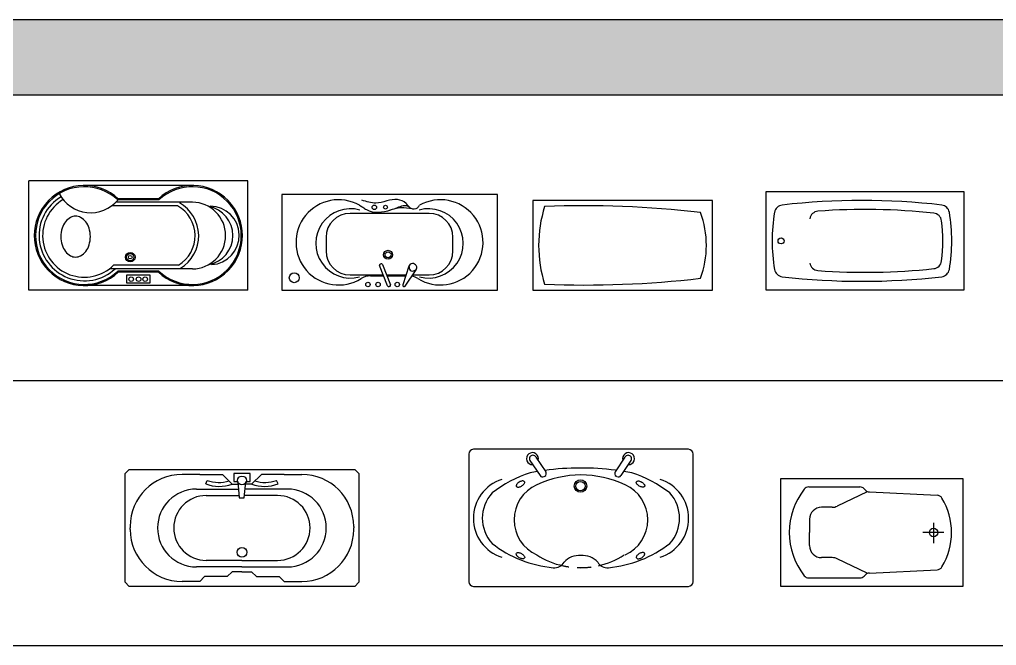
# Model space of a CAD drawing. Header units: millimetres. Extents: x 4994 to 37440, y 17304 to 30205.
# Drawn here: x 10584 to 18739, y 24977 to 30205 of the extents above; entities that cross this region are included whole.
import ezdxf

# ---------------------------------------------------------------- set-up
doc = ezdxf.new("R2010")
doc.units = ezdxf.units.MM
doc.linetypes.add('P_5', pattern=[0.375002, 0.046875, -0.070313, 0.117188, -0.070313, 0.070313])
doc.layers.add('www.cad-blocks.net', color=7, linetype='Continuous')

# ---------------------------------------------------------------- blocks, each defined once
blk = doc.blocks.new('A$C30161D4B')
at = {"linetype": 'ByBlock'}
for p, q in [((1.829, 0.914, -0.49), (0, 0.914, -0.49)), ((0, 0, -0.49), (0, 0.914, -0.49)), ((1.829, 0, -0.49), (1.829, 0.914, -0.49)), ((1.3664, 0.8738, -0.49), (0.4648, 0.8762, -0.49)), ((1.3653, 0.735, -0.49), (0.7262, 0.735, -0.49)), ((1.0856, 0.754, -0.49), (0.7434, 0.754, -0.49)), ((1.0816, 0.764, -0.49), (0.7474, 0.764, -0.49)), ((1.2427, 0.705, -0.49), (0.6915, 0.705, -0.49)), ((1.3653, 0.179, -0.49), (0.673, 0.179, -0.49)), ((1.2496, 0.209, -0.49), (0.7078, 0.209, -0.49)), ((1.0856, 0.16, -0.49), (0.7434, 0.16, -0.49)), ((1.0816, 0.15, -0.49), (0.7474, 0.15, -0.49)), ((0.8178, 0.1277, -0.49), (1.0112, 0.1277, -0.49)), ((0.8178, 0.0584, -0.49), (0.8178, 0.1277, -0.49)), ((1.0112, 0.1277, -0.49), (1.0112, 0.0584, -0.49)), ((1.829, 0, -0.49), (0, 0, -0.49)), ((1.3653, 0.039, -0.49), (0.4637, 0.039, -0.49)), ((1.0112, 0.0584, -0.49), (0.8178, 0.0584, -0.49))]:
    blk.add_line(p, q, dxfattribs=at)
for centre, radius in [((0.847, 0.2767, -0.49), 0.0401), ((0.847, 0.2767, -0.49), 0.0301), ((0.847, 0.2767, -0.49), 0.0151), ((0.8543, 0.093, -0.49), 0.0191), ((0.9163, 0.093, -0.49), 0.0191), ((0.9711, 0.093, -0.49), 0.0191)]:
    blk.add_circle(centre, radius, dxfattribs=at)
for centre, radius, start, end in [((0.4637, 0.457, -0.49), 0.418, 47.26177, 312.73823), ((0.4637, 0.457, -0.49), 0.408, 46.7151, 313.2849), ((1.3653, 0.457, -0.49), 0.418, 227.26177, 132.73823), ((1.3653, 0.457, -0.49), 0.408, 226.7151, 133.2849), ((0.4637, 0.457, -0.49), 0.378, 120.92294, 312.65518), ((0.4637, 0.457, -0.49), 0.348, 120.47727, 314.55004), ((0.5165, 0.9426, -0.49), 0.2951, 207.32212, 320.26541), ((1.3653, 0.457, -0.49), 0.278, 270, 90), ((1.1004, 0.455, -0.49), 0.2877, 301.2379, 60.35737), ((1.1004, 0.455, -0.49), 0.3177, 301.2379, 60.35737), ((1.4584, 0.457, -0.49), 0.2459, 280.26212, 79.73788), ((1.5123, 0.4589, -0.49), 0.2446, 273.20814, 89.35862), ((0.4459, 0.465, -0.49), 0.1759, 142.61494, 162.43643), ((0.4122, 0.4908, -0.49), 0.1334, 118.46042, 142.61494), ((0.3907, 0.5304, -0.49), 0.0884, 90, 118.46042), ((0.3907, 0.5304, -0.49), 0.0884, 61.53958, 90), ((0.3692, 0.4908, -0.49), 0.1334, 37.38506, 61.53958), ((0.3355, 0.465, -0.49), 0.1759, 17.56357, 37.38506), ((0.4991, 0.4482, -0.49), 0.2317, 162.43643, 180), ((0.2823, 0.4482, -0.49), 0.2317, 0, 17.56357), ((0.4991, 0.4482, -0.49), 0.2317, 180, 197.56357), ((0.2823, 0.4482, -0.49), 0.2317, 342.43643, 0), ((0.4459, 0.4313, -0.49), 0.1759, 197.56357, 217.38506), ((0.3355, 0.4313, -0.49), 0.1759, 322.61494, 342.43643), ((0.4122, 0.4055, -0.49), 0.1334, 217.38506, 241.53958), ((0.3907, 0.3659, -0.49), 0.0884, 241.53958, 270), ((0.3907, 0.3659, -0.49), 0.0884, 270, 298.46042), ((0.3692, 0.4055, -0.49), 0.1334, 298.46042, 322.61494)]:
    blk.add_arc(centre, radius, start, end, dxfattribs=at)
blk = doc.blocks.new('A$C3F252B81')
for p, q in [((0, 0.75), (0, 0)), ((1.5, 0.75), (0, 0.75)), ((1.5, 0), (1.5, 0.75)), ((0, 0), (1.5, 0))]:
    blk.add_line(p, q)
for centre, radius, start, end in [((1.1312, 0.375), 1.0813, 162.50768, 197.49232), ((0.425, -7.775), 8.4812, 83.3987, 92.19611), ((0.6687, 0.375), 0.7813, 339.39031, 20.60969), ((0.425, 8.525), 8.4812, 267.80389, 276.6013)]:
    blk.add_arc(centre, radius, start, end)
blk = doc.blocks.new('A$C43314245')
for p, q in [((0, 0.825), (1.65, 0.825)), ((0, 0), (0, 0.825)), ((1.65, 0.825), (1.65, 0)), ((1.65, 0), (0, 0))]:
    blk.add_line(p, q)
blk.add_circle((0.125, 0.4125), 0.025)
for centre, radius, start, end in [((0.8, -5.0556), 5.8057, 83.41704, 96.58296), ((0.1441, 0.6374), 0.075, 97.41676, 169.58696), ((0.4383, 0.5853), 0.075, 94.68844, 170.29111), ((0.8309, -4.6112), 5.2862, 83.82611, 94.32564), ((1.4559, 0.6374), 0.075, 10.41304, 82.58324), ((1.441, 0.4125), 1.3912, 170.13, 189.87), ((1.3907, 0.5699), 0.075, 7.56873, 83.30798), ((0.1034, 0.4125), 1.3719, 352.99532, 7.00468), ((0.159, 0.4125), 1.3912, 350.13, 9.87), ((1.3907, 0.2551), 0.075, 276.69202, 352.43127), ((0.1441, 0.1876), 0.075, 190.41304, 262.58324), ((0.4383, 0.2397), 0.075, 189.70889, 265.31156), ((0.8309, 5.4362), 5.2862, 265.67436, 276.17389), ((1.4559, 0.1876), 0.075, 277.41676, 349.58696), ((0.8, 5.8806), 5.8057, 263.41704, 276.58296)]:
    blk.add_arc(centre, radius, start, end)
blk = doc.blocks.new('A$C6F78697D')
at = {"linetype": 'Continuous'}
for p, q in [((0.0339, 0.9754), (0, 0.9415)), ((0, 0.0339), (0, 0.9415)), ((0.0339, 0.9754), (1.9169, 0.9754)), ((0.6231, 0.9347), (0.4758, 0.9347)), ((0.6231, 0.9347), (0.8128, 0.9347)), ((0.8128, 0.9347), (0.8941, 0.8534)), ((1.0436, 0.9428), (0.9082, 0.9428)), ((0.9082, 0.9428), (0.9082, 0.8751)), ((1.0436, 0.8751), (1.0436, 0.9428)), ((1.1379, 0.9347), (1.0566, 0.8534)), ((1.3276, 0.9347), (1.1379, 0.9347)), ((1.3276, 0.9347), (1.475, 0.9347)), ((1.9507, 0.9415), (1.9169, 0.9754)), ((1.9507, 0.9415), (1.9507, 0.0339)), ((0.673, 0.8551), (0.686, 0.8843)), ((0.8941, 0.8534), (0.9437, 0.8534)), ((0.9082, 0.8751), (0.942, 0.8751)), ((0.942, 0.8751), (0.9526, 0.738)), ((0.9932, 0.738), (1.0068, 0.8735)), ((1.0566, 0.8534), (1.0048, 0.8534)), ((1.0068, 0.8751), (1.0436, 0.8751)), ((1.2777, 0.8551), (1.2647, 0.8843)), ((0.5961, 0.8128), (0.9468, 0.8128)), ((0.6773, 0.7586), (0.951, 0.7586)), ((0.9526, 0.738), (0.9932, 0.738)), ((1.2734, 0.7586), (0.9953, 0.7586)), ((1.3547, 0.8128), (1.0007, 0.8128)), ((0.0423, 0.5012), (0.0423, 0.4877)), ((1.9085, 0.5012), (1.9085, 0.4877)), ((0.0423, 0.4741), (0.0423, 0.4877)), ((1.9085, 0.4741), (1.9085, 0.4877)), ((0.9754, 0.2167), (0.6773, 0.2167)), ((0.9754, 0.2167), (1.2734, 0.2167)), ((0.9754, 0.1626), (0.5961, 0.1626)), ((0.8941, 0.1219), (0.8534, 0.0813)), ((0.9754, 0.1219), (0.8941, 0.1219)), ((0.9754, 0.1626), (1.3547, 0.1626)), ((0.9754, 0.1219), (1.0566, 0.1219)), ((1.0566, 0.1219), (1.0973, 0.0813)), ((0, 0.0339), (0.0339, 0)), ((1.9169, 0), (0.0339, 0)), ((0.6231, 0.0406), (0.4758, 0.0406)), ((0.6638, 0.0813), (0.6231, 0.0406)), ((0.8534, 0.0813), (0.6638, 0.0813)), ((1.0973, 0.0813), (1.2869, 0.0813)), ((1.2869, 0.0813), (1.3276, 0.0406)), ((1.3276, 0.0406), (1.475, 0.0406)), ((1.9169, 0), (1.9507, 0.0339))]:
    blk.add_line(p, q, dxfattribs=at)
for centre, radius in [((0.9754, 0.8843), 0.0373), ((0.9754, 0.2845), 0.0406)]:
    blk.add_circle(centre, radius, dxfattribs=at)
for centre, radius, start, end in [((0.4758, 0.5012), 0.4335, 90, 180), ((1.475, 0.5012), 0.4335, 0, 90), ((0.7858, 1.168), 0.3327, 250.16963, 288.98781), ((0.7819, 1.1551), 0.2872, 250.4968, 287.45714), ((1.1649, 1.168), 0.3327, 251.01219, 289.83037), ((1.1688, 1.1551), 0.2872, 252.54286, 289.5032), ((0.5961, 0.4877), 0.3251, 90, 270), ((0.6773, 0.4877), 0.2709, 90, 270), ((1.2734, 0.4877), 0.2709, 270, 90), ((1.3547, 0.4877), 0.3251, 270, 90), ((0.4758, 0.4741), 0.4335, 180, 270), ((1.475, 0.4741), 0.4335, 270, 0)]:
    blk.add_arc(centre, radius, start, end, dxfattribs=at)
blk = doc.blocks.new('A$C50C07CDD')
at = {"linetype": 'Continuous'}
for p, q in [((1.8337, 1.1444), (0.039, 1.1444)), ((0, 1.1054), (0, 0.039)), ((0.5609, 1.0791), (0.6426, 0.9566)), ((1.304, 1.0791), (1.2223, 0.9566)), ((1.8727, 0.039), (1.8727, 1.1054)), ((0.511, 1.051), (0.5946, 0.9255)), ((1.3539, 1.051), (1.2702, 0.9255)), ((0.6281, 0.9168), (0.6347, 0.9201)), ((1.2368, 0.9168), (1.2302, 0.9201)), ((0.3973, 0.8459), (0.3963, 0.8418)), ((0.3963, 0.8418), (0.3964, 0.8381)), ((0.3964, 0.8381), (0.3976, 0.8349)), ((0.3993, 0.8503), (0.3973, 0.8459)), ((0.3976, 0.8349), (0.3998, 0.8322)), ((0.4022, 0.8548), (0.3993, 0.8503)), ((0.3998, 0.8322), (0.403, 0.8302)), ((0.4061, 0.8593), (0.4022, 0.8548)), ((0.403, 0.8302), (0.4071, 0.829)), ((0.4107, 0.8636), (0.4061, 0.8593)), ((0.4071, 0.829), (0.4118, 0.8286)), ((0.416, 0.8677), (0.4107, 0.8636)), ((0.4118, 0.8286), (0.4172, 0.8289)), ((0.4217, 0.8713), (0.416, 0.8677)), ((0.4172, 0.8289), (0.423, 0.83)), ((0.4278, 0.8745), (0.4217, 0.8713)), ((0.423, 0.83), (0.4291, 0.8318)), ((0.4339, 0.877), (0.4278, 0.8745)), ((0.4291, 0.8318), (0.4352, 0.8343)), ((0.44, 0.8789), (0.4339, 0.877)), ((0.4352, 0.8343), (0.4413, 0.8375)), ((0.4458, 0.88), (0.44, 0.8789)), ((0.4413, 0.8375), (0.447, 0.8411)), ((0.4512, 0.8803), (0.4458, 0.88)), ((0.447, 0.8411), (0.4523, 0.8452)), ((0.4559, 0.8798), (0.4512, 0.8803)), ((0.4523, 0.8452), (0.4569, 0.8495)), ((0.46, 0.8786), (0.4559, 0.8798)), ((0.4569, 0.8495), (0.4608, 0.854)), ((0.4632, 0.8766), (0.46, 0.8786)), ((0.4608, 0.854), (0.4637, 0.8585)), ((0.4654, 0.874), (0.4632, 0.8766)), ((0.4637, 0.8585), (0.4657, 0.8629)), ((0.4666, 0.8707), (0.4654, 0.874)), ((0.4657, 0.8629), (0.4667, 0.867)), ((0.4667, 0.867), (0.4666, 0.8707)), ((1.3982, 0.867), (1.3983, 0.8707)), ((1.3992, 0.8629), (1.3982, 0.867)), ((1.3983, 0.8707), (1.3995, 0.874)), ((1.4012, 0.8585), (1.3992, 0.8629)), ((1.3995, 0.874), (1.4017, 0.8766)), ((1.4041, 0.854), (1.4012, 0.8585)), ((1.4017, 0.8766), (1.4049, 0.8786)), ((1.408, 0.8495), (1.4041, 0.854)), ((1.4049, 0.8786), (1.4089, 0.8798)), ((1.4126, 0.8452), (1.408, 0.8495)), ((1.4089, 0.8798), (1.4137, 0.8803)), ((1.4179, 0.8411), (1.4126, 0.8452)), ((1.4137, 0.8803), (1.4191, 0.88)), ((1.4236, 0.8375), (1.4179, 0.8411)), ((1.4191, 0.88), (1.4249, 0.8789)), ((1.4296, 0.8343), (1.4236, 0.8375)), ((1.4249, 0.8789), (1.431, 0.877)), ((1.4358, 0.8318), (1.4296, 0.8343)), ((1.431, 0.877), (1.4371, 0.8745)), ((1.4419, 0.83), (1.4358, 0.8318)), ((1.4371, 0.8745), (1.4432, 0.8713)), ((1.4477, 0.8289), (1.4419, 0.83)), ((1.4432, 0.8713), (1.4489, 0.8677)), ((1.453, 0.8286), (1.4477, 0.8289)), ((1.4489, 0.8677), (1.4542, 0.8636)), ((1.4578, 0.829), (1.453, 0.8286)), ((1.4542, 0.8636), (1.4588, 0.8593)), ((1.4619, 0.8302), (1.4578, 0.829)), ((1.4588, 0.8593), (1.4626, 0.8548)), ((1.465, 0.8322), (1.4619, 0.8302)), ((1.4626, 0.8548), (1.4656, 0.8503)), ((1.4673, 0.8349), (1.465, 0.8322)), ((1.4656, 0.8503), (1.4676, 0.8459)), ((1.4684, 0.8381), (1.4673, 0.8349)), ((1.4676, 0.8459), (1.4686, 0.8418)), ((1.4686, 0.8418), (1.4684, 0.8381)), ((0.3963, 0.2691), (0.3964, 0.2729)), ((0.3973, 0.265), (0.3963, 0.2691)), ((0.3964, 0.2729), (0.3976, 0.2761)), ((0.3993, 0.2607), (0.3973, 0.265)), ((0.3976, 0.2761), (0.3998, 0.2788)), ((0.4022, 0.2562), (0.3993, 0.2607)), ((0.3998, 0.2788), (0.403, 0.2807)), ((0.4061, 0.2517), (0.4022, 0.2562)), ((0.403, 0.2807), (0.4071, 0.282)), ((0.4107, 0.2473), (0.4061, 0.2517)), ((0.4071, 0.282), (0.4118, 0.2824)), ((0.416, 0.2433), (0.4107, 0.2473)), ((0.4118, 0.2824), (0.4172, 0.2821)), ((0.4172, 0.2821), (0.423, 0.281)), ((0.423, 0.281), (0.4291, 0.2792)), ((0.4291, 0.2792), (0.4352, 0.2766)), ((0.4352, 0.2766), (0.4413, 0.2735)), ((0.4413, 0.2735), (0.447, 0.2698)), ((0.447, 0.2698), (0.4523, 0.2658)), ((0.4523, 0.2658), (0.4569, 0.2614)), ((0.4569, 0.2614), (0.4608, 0.257)), ((0.4608, 0.257), (0.4637, 0.2525)), ((0.4637, 0.2525), (0.4657, 0.2481)), ((0.4657, 0.2481), (0.4667, 0.244)), ((1.3992, 0.2481), (1.3982, 0.244)), ((1.4012, 0.2525), (1.3992, 0.2481)), ((1.4041, 0.257), (1.4012, 0.2525)), ((1.408, 0.2614), (1.4041, 0.257)), ((1.4126, 0.2658), (1.408, 0.2614)), ((1.4179, 0.2698), (1.4126, 0.2658)), ((1.4236, 0.2735), (1.4179, 0.2698)), ((1.4296, 0.2766), (1.4236, 0.2735)), ((1.4358, 0.2792), (1.4296, 0.2766)), ((1.4419, 0.281), (1.4358, 0.2792)), ((1.4477, 0.2821), (1.4419, 0.281)), ((1.453, 0.2824), (1.4477, 0.2821)), ((1.4489, 0.2433), (1.4542, 0.2473)), ((1.4578, 0.282), (1.453, 0.2824)), ((1.4542, 0.2473), (1.4588, 0.2517)), ((1.4619, 0.2807), (1.4578, 0.282)), ((1.4588, 0.2517), (1.4626, 0.2562)), ((1.465, 0.2788), (1.4619, 0.2807)), ((1.4626, 0.2562), (1.4656, 0.2607)), ((1.4673, 0.2761), (1.465, 0.2788)), ((1.4656, 0.2607), (1.4676, 0.265)), ((1.4684, 0.2729), (1.4673, 0.2761)), ((1.4676, 0.265), (1.4686, 0.2691)), ((1.4686, 0.2691), (1.4684, 0.2729)), ((0.4217, 0.2396), (0.416, 0.2433)), ((0.4278, 0.2365), (0.4217, 0.2396)), ((0.4339, 0.234), (0.4278, 0.2365)), ((0.44, 0.2321), (0.4339, 0.234)), ((0.4458, 0.231), (0.44, 0.2321)), ((0.4512, 0.2307), (0.4458, 0.231)), ((0.4559, 0.2312), (0.4512, 0.2307)), ((0.46, 0.2324), (0.4559, 0.2312)), ((0.4632, 0.2344), (0.46, 0.2324)), ((0.4654, 0.237), (0.4632, 0.2344)), ((0.4666, 0.2402), (0.4654, 0.237)), ((0.4667, 0.244), (0.4666, 0.2402)), ((1.3982, 0.244), (1.3983, 0.2402)), ((1.3983, 0.2402), (1.3995, 0.237)), ((1.3995, 0.237), (1.4017, 0.2344)), ((1.4017, 0.2344), (1.4049, 0.2324)), ((1.4049, 0.2324), (1.4089, 0.2312)), ((1.4089, 0.2312), (1.4137, 0.2307)), ((1.4137, 0.2307), (1.4191, 0.231)), ((1.4191, 0.231), (1.4249, 0.2321)), ((1.4249, 0.2321), (1.431, 0.234)), ((1.431, 0.234), (1.4371, 0.2365)), ((1.4371, 0.2365), (1.4432, 0.2396)), ((1.4432, 0.2396), (1.4489, 0.2433)), ((0.039, 0), (1.8337, 0))]:
    blk.add_line(p, q, dxfattribs=at)
for radius in [0.052, 0.039]:
    blk.add_circle((0.9324, 0.8378), radius, dxfattribs=at)
for centre, radius, start, end in [((0.039, 1.1054), 0.039, 90, 180), ((1.8337, 1.1054), 0.039, 0, 90), ((0.5314, 1.0667), 0.0499, 342.74842, 272.76223), ((0.5345, 1.0667), 0.0283, 25.16351, 213.6899), ((1.3335, 1.0667), 0.0499, 267.23783, 197.25158), ((1.3304, 1.0667), 0.0283, 326.31004, 154.83649), ((0.9363, -1.2974), 2.2857, 82.769, 97.58301), ((0.8529, -0.0788), 1.0824, 108.31885, 127.47569), ((0.9363, -1.2974), 2.2857, 99.16732, 100.68241), ((0.9363, 0.0502), 0.8799, 65.19892, 114.80107), ((0.6163, 0.9399), 0.026, 213.68988, 297.09225), ((0.6209, 0.9422), 0.026, 301.93729, 33.68995), ((1.244, 0.9422), 0.026, 146.31011, 238.06271), ((1.2486, 0.9399), 0.026, 242.90775, 326.31012), ((0.9363, -1.2974), 2.2857, 79.31759, 81.01168), ((1.0198, -0.0788), 1.0824, 52.52431, 71.68115), ((0.3789, 0.568), 0.3407, 107.67047, 252.32953), ((0.7011, 0.5555), 0.3225, 114.51458, 245.48542), ((1.1716, 0.5555), 0.3225, 294.51459, 65.48541), ((1.4938, 0.568), 0.3407, 287.67046, 72.32954), ((0.4262, 0.5699), 0.3131, 137.79286, 222.52497), ((1.4465, 0.5699), 0.3131, 317.47504, 42.20713), ((0.7926, 1.1239), 0.9718, 231.98414, 264.84793), ((1.0787, 1.1239), 0.9718, 275.15207, 308.01587), ((0.9324, 0.8378), 0.6817, 237.61175, 257.83778), ((0.9199, 0.0927), 0.1652, 84.54609, 139.05674), ((0.9513, 0.0927), 0.1652, 40.94326, 95.45393), ((0.9324, 0.8378), 0.6817, 282.71117, 302.38825), ((0.7165, 0.2459), 0.0906, 262.87503, 330.25511), ((1.1547, 0.2459), 0.0906, 209.74489, 277.12497), ((0.039, 0.039), 0.039, 180, 270), ((1.8337, 0.039), 0.039, 270, 0)]:
    blk.add_arc(centre, radius, start, end, dxfattribs=at)
at = {"linetype": 'P_5'}
blk.add_arc((0.9324, 0.8378), 0.6817, 257.83778, 282.71117, dxfattribs=at)
blk = doc.blocks.new('A$C7A987E4A')
at = {"linetype": 'Continuous'}
for p, q in [((0, 0), (0, 0.9)), ((0, 0.9), (1.52, 0.9)), ((1.52, 0.9), (1.52, 0)), ((0.2337, 0.83), (0.6593, 0.83)), ((0.72, 0.79), (0.4706, 0.6699)), ((0.6946, 0.8154), (0.7064, 0.8036)), ((0.7393, 0.7891), (1.3043, 0.7613)), ((0.4272, 0.66), (0.34, 0.66)), ((0.24, 0.56), (0.24, 0.45)), ((1.275, 0.53), (1.275, 0.36)), ((0.24, 0.34), (0.24, 0.45)), ((1.36, 0.45), (1.185, 0.45)), ((0.4272, 0.24), (0.34, 0.24)), ((0.72, 0.11), (0.4706, 0.2301)), ((0.6946, 0.0846), (0.7064, 0.0964)), ((0.7393, 0.1109), (1.3043, 0.1387)), ((0.2337, 0.07), (0.6593, 0.07)), ((1.52, 0), (0, 0))]:
    blk.add_line(p, q, dxfattribs=at)
blk.add_circle((1.275, 0.45), 0.035, dxfattribs=at)
for centre, radius, start, end in [((0.2337, 0.78), 0.05, 90, 141.97538), ((0.6593, 0.78), 0.05, 45, 90), ((0.6557, 0.45), 0.5857, 141.97538, 180), ((0.7417, 0.839), 0.05, 225, 267.18444), ((1.3018, 0.7113), 0.05, 31.28083, 87.18444), ((0.8717, 0.45), 0.5533, 328.71917, 31.28083), ((0.34, 0.56), 0.1, 90, 180), ((0.4272, 0.76), 0.1, 270, 295.70995), ((0.6557, 0.45), 0.5857, 180, 218.02462), ((0.34, 0.34), 0.1, 180, 270), ((0.4272, 0.14), 0.1, 64.29005, 90), ((0.2337, 0.12), 0.05, 218.02462, 270), ((0.6593, 0.12), 0.05, 270, 315), ((0.7417, 0.061), 0.05, 92.81556, 135), ((1.3018, 0.1887), 0.05, 272.81556, 328.71917)]:
    blk.add_arc(centre, radius, start, end, dxfattribs=at)
blk = doc.blocks.new('A$C7A517AFD')
for p, q in [((0, 0.8), (0, 0)), ((1.8, 0.8), (0, 0.8)), ((1.8, 0), (1.8, 0.8)), ((1.2296, 0.6424), (0.5704, 0.6424)), ((0.3704, 0.4424), (0.3704, 0.3284)), ((1.4296, 0.3284), (1.4296, 0.4424)), ((0.8842, 0.0364), (0.8166, 0.2056)), ((0.8222, 0.2186), (0.827, 0.2205)), ((0.84, 0.2149), (0.9075, 0.0458)), ((1.0614, 0.202), (1.0101, 0.0458)), ((1.0315, 0.0353), (1.1215, 0.1695)), ((0.5704, 0.1284), (0.8475, 0.1284)), ((0.7417, 0.12), (0.8508, 0.12)), ((0.8745, 0.1284), (1.0372, 0.1284)), ((0.8779, 0.12), (1.0345, 0.12)), ((1.0939, 0.1284), (1.2296, 0.1284)), ((0, 0), (1.8, 0)), ((0.902, 0.0328), (0.8972, 0.0309))]:
    blk.add_line(p, q)
for centre, radius in [((0.7737, 0.6929), 0.0189), ((0.8662, 0.6939), 0.0159), ((0.8873, 0.2961), 0.0375), ((0.8873, 0.2961), 0.025), ((0.1046, 0.1045), 0.0411), ((0.7197, 0.0482), 0.0182), ((0.8039, 0.0482), 0.0182), ((0.9644, 0.0482), 0.0182)]:
    blk.add_circle(centre, radius)
for centre, radius, start, end in [((0.4752, 0.4), 0.3559, 60.58692, 301.78629), ((1.3248, 0.4), 0.3559, 238.21371, 119.41308), ((0.574, 0.3916), 0.2895, 74.32275, 285.07345), ((1.0162, 0.3498), 0.3381, 77.41956, 109.87608), ((1.226, 0.3916), 0.2895, 254.92655, 105.67725), ((0.5704, 0.4424), 0.2, 90, 180), ((1.2296, 0.4424), 0.2, 0, 90), ((0.5704, 0.3284), 0.2, 180, 270), ((1.2296, 0.3284), 0.2, 270, 0), ((0.8259, 0.2093), 0.01, 111.77806, 201.77806), ((0.8307, 0.2112), 0.01, 21.77806, 111.77806), ((1.0933, 0.1892), 0.0344, 325.04884, 158.09054), ((1.0937, 0.1899), 0.0294, 171.04988, 320.70948), ((0.7417, -0.03), 0.15, 90, 121.78629), ((1.0583, -0.03), 0.15, 58.21371, 79.16867), ((0.8935, 0.0402), 0.01, 201.77806, 291.77806), ((0.8982, 0.0421), 0.01, 291.77806, 21.77806), ((1.0215, 0.042), 0.012, 161.84296, 326.14687), ((1.0215, 0.042), 0.012, 161.84296, 326.14687)]:
    blk.add_arc(centre, radius, start, end)
for points in [[(1.0629, 0.6964), (1.0375, 0.7258), (0.9669, 0.757), (0.7862, 0.7278), (0.6695, 0.7527)], [(0.65, 0.71), (0.6777, 0.6934), (0.7067, 0.6738), (0.9097, 0.6714), (0.9674, 0.6922), (1.0577, 0.7008), (1.0774, 0.6855), (1.1347, 0.6896), (1.15, 0.71)]]:
    blk.add_spline(points, degree=3)
blk = doc.blocks.new('FORMAT')
at = {"layer": 'www.cad-blocks.net', "true_color": 0x546d8e}
h = blk.add_hatch(color=155, dxfattribs=at)
h.set_gradient(color1=(68, 68, 68), color2=(84, 109, 142), tint=1)
h.paths.add_polyline_path([(7231.1, 30204.8), (7231.1, 29576.1), (37440.3, 29576.1), (37440.3, 30204.8)])
at = {"color": 7}
blk.add_line((7231.1, 29576.1), (37440.3, 29576.1), dxfattribs=at)
at = {"layer": 'www.cad-blocks.net', "color": 155, "true_color": 0x546d8e}
for p, q in [((7231.1, 30204.8), (37440.3, 30204.8)), ((7231.1, 29576.1), (37440.3, 29576.1)), ((7231.1, 29576.1), (37440.3, 29576.1)), ((7231.1, 29576.1), (37440.3, 29576.1)), ((7231.1, 27191.2), (37440.3, 27191.2)), ((7231.1, 24977.1), (37440.3, 24977.1))]:
    blk.add_line(p, q, dxfattribs=at)

msp = doc.modelspace()

# ---------------------------------------------------------------- block references
at = {"color": 7, "xscale": 1000, "yscale": 1000, "zscale": 1000}
for name, p in [('A$C30161D4B', (10661.7, 27943.6, 490)), ('A$C7A517AFD', (12772.9, 27943.6)), ('A$C43314245', (16816.3, 27943.6)), ('A$C3F252B81', (14867.8, 27943.6)), ('A$C50C07CDD', (14334.4, 25470.8)), ('A$C6F78697D', (11465.5, 25470.8)), ('A$C7A987E4A', (16939.4, 25470.8))]:
    msp.add_blockref(name, p, dxfattribs=at)
at = {"layer": 'www.cad-blocks.net'}
msp.add_blockref('FORMAT', (0, 0), dxfattribs=at)

doc.saveas('drawing.dxf')
